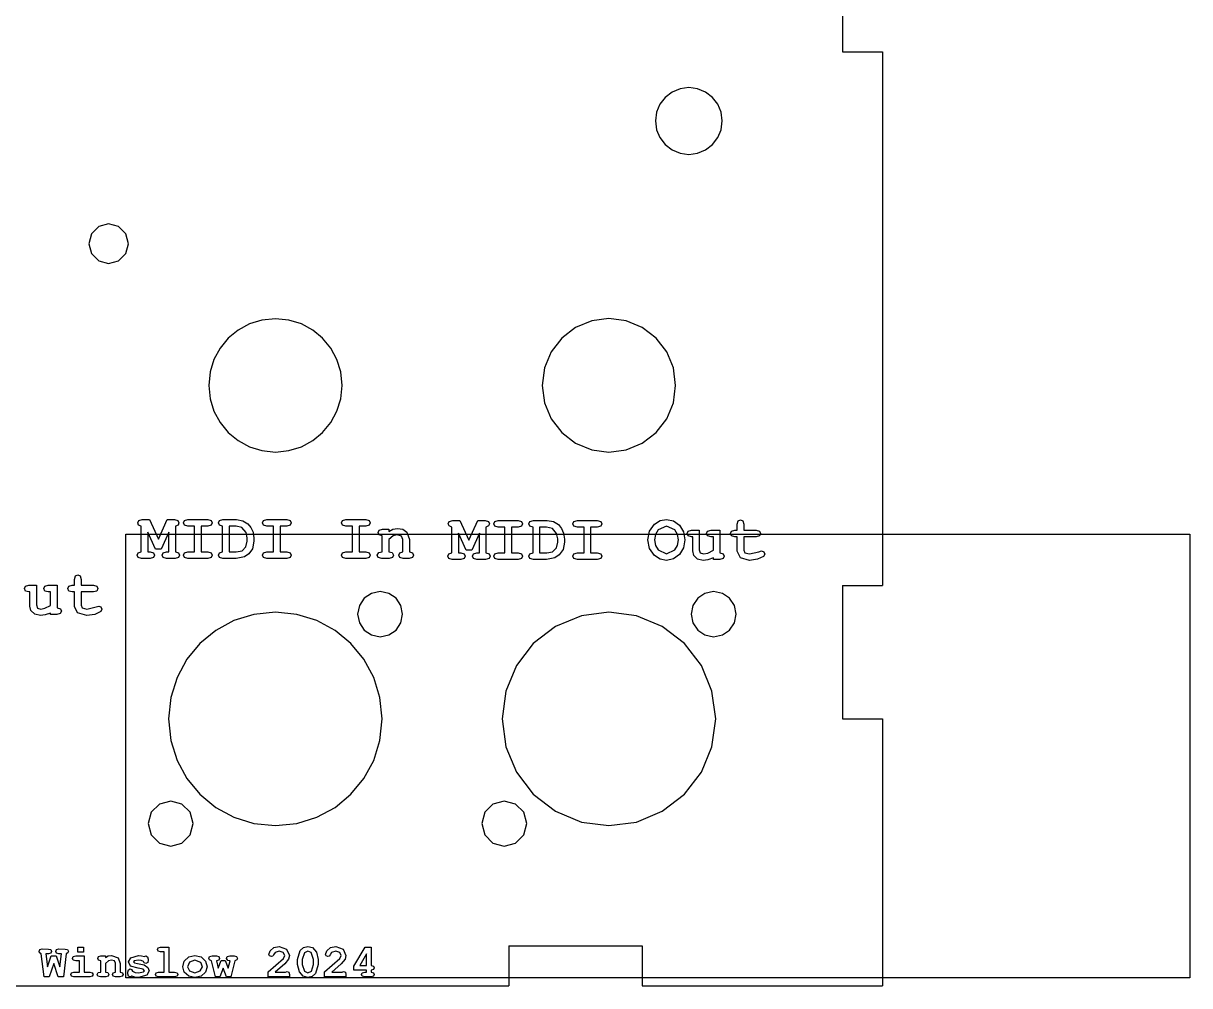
# Model space of a CAD drawing. Extents: x -1 to 139, y 154 to 298.
# Drawn here: x 51.7 to 139.2, y 154.1 to 226.2 of the extents above; entities that cross this region are included whole.
import ezdxf

# ---------------------------------------------------------------- set-up
doc = ezdxf.new("R2010")
doc.units = 0

msp = doc.modelspace()

# ---------------------------------------------------------------- linework, layer by layer
at = {"layer": 'Layer 1'}
for p, q in [((59.423762, 187.887087), (139.158934, 187.887087)), ((59.423762, 154.643951), (59.423762, 187.887087)), ((139.158934, 187.887087), (139.158934, 154.643951)), ((139.158934, 154.643951), (59.423762, 154.643951))]:
    msp.add_line(p, q, dxfattribs=at)
at = {"layer": 'VISIBLE'}
for p, q in [((113.132251, 234.052), (113.132251, 224.052086)), ((113.132251, 224.052086), (116.132358, 224.052086)), ((116.132358, 224.052086), (116.132358, 184.051634)), ((100.980442, 221.284136), (100.37227, 221.032934)), ((101.622269, 221.36787), (100.980442, 221.284136)), ((102.264096, 221.284136), (101.622269, 221.36787)), ((102.872268, 221.032934), (102.264096, 221.284136)), ((99.850637, 220.631843), (99.457208, 220.117871)), ((100.37227, 221.032934), (99.850637, 220.631843)), ((103.393901, 220.631843), (102.872268, 221.032934)), ((103.78733, 220.117871), (103.393901, 220.631843)), ((99.20881, 219.520166), (99.122272, 218.867873)), ((99.457208, 220.117871), (99.20881, 219.520166)), ((104.035728, 219.520166), (103.78733, 220.117871)), ((104.122266, 218.867873), (104.035728, 219.520166)), ((99.122272, 218.867873), (99.20881, 218.215579)), ((104.035728, 218.215579), (104.122266, 218.867873)), ((104.122266, 218.867873), (104.122266, 218.867873)), ((99.20881, 218.215579), (99.457208, 217.617874)), ((103.78733, 217.617874), (104.035728, 218.215579)), ((99.457208, 217.617874), (99.850637, 217.103903)), ((99.850637, 217.103903), (100.37227, 216.702812)), ((102.872268, 216.702812), (103.393901, 217.103903)), ((103.393901, 217.103903), (103.78733, 217.617874)), ((100.37227, 216.702812), (100.980442, 216.45161)), ((100.980442, 216.45161), (101.622269, 216.367876)), ((101.622269, 216.367876), (102.264096, 216.45161)), ((102.264096, 216.45161), (102.872268, 216.702812)), ((57.389376, 210.953735), (56.845499, 210.409858)), ((58.132325, 211.152807), (57.389376, 210.953735)), ((58.875274, 210.953735), (58.132325, 211.152807)), ((59.41915, 210.409858), (58.875274, 210.953735)), ((56.845499, 210.409858), (56.646427, 209.666909)), ((59.618223, 209.666909), (59.41915, 210.409858)), ((56.646427, 209.666909), (56.845499, 208.92396)), ((59.41915, 208.92396), (59.618223, 209.666909)), ((59.618223, 209.666909), (59.618223, 209.666909)), ((56.845499, 208.92396), (57.389376, 208.380083)), ((57.389376, 208.380083), (58.132325, 208.181011)), ((58.132325, 208.181011), (58.875274, 208.380083)), ((58.875274, 208.380083), (59.41915, 208.92396)), ((69.625016, 203.947721), (68.686769, 203.656588)), ((70.632309, 204.049227), (69.625016, 203.947721)), ((71.639603, 203.947721), (70.632309, 204.049227)), ((72.577849, 203.656588), (71.639603, 203.947721)), ((94.348623, 203.884577), (93.132279, 203.382173)), ((95.632277, 204.052045), (94.348623, 203.884577)), ((96.91593, 203.884577), (95.632277, 204.052045)), ((98.132274, 203.382173), (96.91593, 203.884577)), ((67.837659, 203.195908), (67.097776, 202.585759)), ((68.686769, 203.656588), (67.837659, 203.195908)), ((73.426959, 203.195908), (72.577849, 203.656588)), ((74.166842, 202.585759), (73.426959, 203.195908)), ((93.132279, 203.382173), (92.089013, 202.57999)), ((99.17554, 202.57999), (98.132274, 203.382173)), ((67.097776, 202.585759), (66.48721, 201.84622)), ((74.777408, 201.84622), (74.166842, 202.585759)), ((92.089013, 202.57999), (91.302154, 201.552048)), ((99.962399, 201.552048), (99.17554, 202.57999)), ((66.48721, 201.84622), (66.026051, 200.997369)), ((75.238567, 200.997369), (74.777408, 201.84622)), ((91.302154, 201.552048), (90.805359, 200.356638)), ((100.459194, 200.356638), (99.962399, 201.552048)), ((66.026051, 200.997369), (65.73439, 200.059287)), ((75.530228, 200.059287), (75.238567, 200.997369)), ((90.805359, 200.356638), (90.632282, 199.052051)), ((100.632271, 199.052051), (100.459194, 200.356638)), ((65.73439, 200.059287), (65.632316, 199.052051)), ((75.632302, 199.052051), (75.530228, 200.059287)), ((65.632316, 199.052051), (65.73439, 198.044815)), ((75.530228, 198.044815), (75.632302, 199.052051)), ((75.632302, 199.052051), (75.632302, 199.052051)), ((90.632282, 199.052051), (90.805359, 197.747464)), ((100.459194, 197.747464), (100.632271, 199.052051)), ((100.632271, 199.052051), (100.632271, 199.052051)), ((65.73439, 198.044815), (66.026051, 197.106732)), ((75.238567, 197.106732), (75.530228, 198.044815)), ((90.805359, 197.747464), (91.302154, 196.552054)), ((99.962399, 196.552054), (100.459194, 197.747464)), ((66.026051, 197.106732), (66.48721, 196.257882)), ((74.777408, 196.257882), (75.238567, 197.106732)), ((66.48721, 196.257882), (67.097776, 195.518343)), ((74.166842, 195.518343), (74.777408, 196.257882)), ((91.302154, 196.552054), (92.089013, 195.524111)), ((99.17554, 195.524111), (99.962399, 196.552054)), ((67.097776, 195.518343), (67.837659, 194.908194)), ((73.426959, 194.908194), (74.166842, 195.518343)), ((92.089013, 195.524111), (93.132279, 194.721929)), ((98.132274, 194.721929), (99.17554, 195.524111)), ((67.837659, 194.908194), (68.686769, 194.447513)), ((68.686769, 194.447513), (69.625016, 194.156381)), ((69.625016, 194.156381), (70.632309, 194.054874)), ((70.632309, 194.054874), (71.639603, 194.156381)), ((71.639603, 194.156381), (72.577849, 194.447513)), ((72.577849, 194.447513), (73.426959, 194.908194)), ((93.132279, 194.721929), (94.348623, 194.219525)), ((94.348623, 194.219525), (95.632277, 194.052056)), ((95.632277, 194.052056), (96.91593, 194.219525)), ((96.91593, 194.219525), (98.132274, 194.721929)), ((60.316333, 188.751742), (60.391094, 188.930198)), ((60.391094, 188.930198), (60.646718, 189.000132)), ((60.646718, 189.000132), (61.189322, 188.997751)), ((61.189322, 188.997751), (61.862149, 187.509813)), ((61.862149, 187.509813), (62.522918, 189.000162)), ((62.522918, 189.000162), (63.070346, 188.99778)), ((63.070346, 188.99778), (63.32356, 188.930256)), ((63.32356, 188.930256), (63.40073, 188.7518)), ((63.733526, 188.751742), (63.808284, 188.930198)), ((63.808284, 188.930198), (64.06391, 189.000132)), ((64.06391, 189.000132), (65.556672, 188.997751)), ((65.556672, 188.997751), (65.809886, 188.930227)), ((65.809886, 188.930227), (65.887057, 188.751771)), ((66.362137, 188.751742), (66.436894, 188.930198)), ((66.436894, 188.930198), (66.692521, 189.000132)), ((66.692521, 189.000132), (67.727083, 188.997751)), ((67.727083, 188.997751), (68.19734, 188.908523)), ((68.19734, 188.908523), (68.568719, 188.681836)), ((69.661161, 188.751742), (69.735919, 188.930198)), ((69.735919, 188.930198), (69.991546, 189.000132)), ((69.991546, 189.000132), (71.484307, 188.997751)), ((71.484307, 188.997751), (71.737521, 188.930227)), ((71.737521, 188.930227), (71.814692, 188.751771)), ((75.588797, 188.751742), (75.663555, 188.930198)), ((75.663555, 188.930198), (75.919181, 189.000132)), ((75.919181, 189.000132), (77.41194, 188.997751)), ((77.41194, 188.997751), (77.665157, 188.930227)), ((77.665157, 188.930227), (77.742325, 188.751771)), ((83.592303, 188.68027), (83.667061, 188.858726)), ((83.667061, 188.858726), (83.922685, 188.928661)), ((83.922685, 188.928661), (84.465281, 188.926279)), ((84.465281, 188.926279), (85.138102, 187.438357)), ((85.138102, 187.438357), (85.798864, 188.928692)), ((85.798864, 188.928692), (86.346284, 188.926311)), ((86.346284, 188.926311), (86.599495, 188.85879)), ((86.599495, 188.85879), (86.676666, 188.680334)), ((87.009458, 188.68027), (87.084216, 188.858726)), ((87.084216, 188.858726), (87.33984, 188.928661)), ((87.33984, 188.928661), (88.832583, 188.926279)), ((88.832583, 188.926279), (89.085797, 188.858758)), ((89.085797, 188.858758), (89.162966, 188.680302)), ((89.63804, 188.68027), (89.712798, 188.858726)), ((89.712798, 188.858726), (89.96842, 188.928661)), ((89.96842, 188.928661), (91.002974, 188.926279)), ((91.002974, 188.926279), (91.473222, 188.837054)), ((91.473222, 188.837054), (91.844602, 188.610367)), ((92.93703, 188.68027), (93.011788, 188.858726)), ((93.011788, 188.858726), (93.267412, 188.928661)), ((93.267412, 188.928661), (94.760155, 188.926279)), ((94.760155, 188.926279), (95.013367, 188.858758)), ((95.013367, 188.858758), (95.090538, 188.680302)), ((99.050289, 188.636863), (99.472309, 188.90997)), ((99.472309, 188.90997), (99.942558, 189.001006)), ((99.942558, 189.001006), (100.459232, 188.89128)), ((100.459232, 188.89128), (100.909588, 188.562105)), ((105.252776, 188.639276), (105.320301, 188.892487)), ((105.320301, 188.892487), (105.501164, 188.969655)), ((105.501164, 188.969655), (105.677207, 188.892487)), ((105.677207, 188.892487), (105.747142, 188.639276)), ((60.381447, 188.582933), (60.316333, 188.751742)), ((60.579196, 188.503351), (60.381447, 188.582933)), ((60.579196, 186.569274), (60.579196, 188.503351)), ((61.073567, 188.042742), (61.073567, 186.569274)), ((61.647519, 186.769491), (61.073567, 188.042742)), ((62.643497, 188.0428), (62.076778, 186.769491)), ((62.643497, 186.569332), (62.643497, 188.0428)), ((63.333206, 188.582991), (63.13787, 188.50341)), ((63.13787, 188.50341), (63.13787, 186.569332)), ((63.40073, 188.7518), (63.333206, 188.582991)), ((63.808284, 188.570876), (63.733526, 188.751742)), ((64.06391, 188.503351), (63.808284, 188.570876)), ((64.563104, 188.503351), (64.06391, 188.503351)), ((64.563104, 186.569274), (64.563104, 188.503351)), ((65.556672, 188.503381), (65.057478, 188.503351)), ((65.057478, 188.503351), (65.057478, 186.569274)), ((65.809886, 188.570905), (65.556672, 188.503381)), ((65.887057, 188.751771), (65.809886, 188.570905)), ((66.436894, 188.573286), (66.362137, 188.751742)), ((66.668405, 188.503351), (66.436894, 188.573286)), ((66.668405, 186.569274), (66.668405, 188.503351)), ((67.683676, 188.503351), (67.162775, 188.503351)), ((67.162775, 188.503351), (67.162775, 186.569274)), ((68.120169, 188.399653), (67.683676, 188.503351)), ((68.436084, 188.023448), (68.120169, 188.399653)), ((68.525312, 187.613482), (68.436084, 188.023448)), ((68.568719, 188.681836), (68.788172, 188.39727)), ((68.788172, 188.39727), (68.961805, 188.037947)), ((68.961805, 188.037947), (69.019682, 187.601454)), ((69.735919, 188.570876), (69.661161, 188.751742)), ((69.991546, 188.503351), (69.735919, 188.570876)), ((70.49074, 188.503351), (69.991546, 188.503351)), ((70.49074, 186.569274), (70.49074, 188.503351)), ((71.484307, 188.503381), (70.985111, 188.503351)), ((70.985111, 188.503351), (70.985111, 186.569274)), ((71.737521, 188.570905), (71.484307, 188.503381)), ((71.814692, 188.751771), (71.737521, 188.570905)), ((75.663555, 188.570876), (75.588797, 188.751742)), ((75.919181, 188.503351), (75.663555, 188.570876)), ((76.418375, 188.503351), (75.919181, 188.503351)), ((76.418375, 186.569274), (76.418375, 188.503351)), ((77.41194, 188.503381), (76.912746, 188.503351)), ((76.912746, 188.503351), (76.912746, 186.569274)), ((77.665157, 188.570905), (77.41194, 188.503381)), ((77.742325, 188.751771), (77.665157, 188.570905)), ((78.328337, 188.018625), (78.403095, 188.19467)), ((78.403095, 187.840169), (78.328337, 188.018625)), ((78.403095, 188.19467), (78.658721, 188.264605)), ((78.658721, 188.264605), (79.128978, 188.264605)), ((79.128978, 188.098206), (79.425599, 188.271841)), ((79.128978, 188.264605), (79.128978, 188.098206)), ((79.425599, 188.271841), (79.780101, 188.329719)), ((79.780101, 188.329719), (80.173187, 188.261592)), ((80.173187, 188.261592), (80.474631, 188.057212)), ((80.474631, 188.057212), (80.677204, 187.48808)), ((83.657414, 188.511464), (83.592303, 188.68027)), ((83.855161, 188.431882), (83.657414, 188.511464)), ((83.855161, 186.497826), (83.855161, 188.431882)), ((84.349526, 187.971278), (84.349526, 186.497826)), ((84.923475, 186.698046), (84.349526, 187.971278)), ((85.919443, 187.971341), (85.35273, 186.698046)), ((85.919443, 186.497889), (85.919443, 187.971341)), ((86.609142, 188.511527), (86.413808, 188.431946)), ((86.413808, 188.431946), (86.413808, 186.497889)), ((86.676666, 188.680334), (86.609142, 188.511527)), ((87.084216, 188.499404), (87.009458, 188.68027)), ((87.33984, 188.431882), (87.084216, 188.499404)), ((87.839029, 188.431882), (87.33984, 188.431882)), ((87.839029, 186.497826), (87.839029, 188.431882)), ((88.832583, 188.431914), (88.333395, 188.431882)), ((88.333395, 188.431882), (88.333395, 186.497826)), ((89.085797, 188.499436), (88.832583, 188.431914)), ((89.162966, 188.680302), (89.085797, 188.499436)), ((89.712798, 188.501817), (89.63804, 188.68027)), ((89.944306, 188.431882), (89.712798, 188.501817)), ((89.944306, 186.497826), (89.944306, 188.431882)), ((90.959563, 188.431882), (90.438671, 188.431882)), ((90.438671, 188.431882), (90.438671, 186.497826)), ((91.396054, 188.328187), (90.959563, 188.431882)), ((91.711966, 187.951984), (91.396054, 188.328187)), ((91.844602, 188.610367), (92.064052, 188.325806)), ((92.064052, 188.325806), (92.237682, 187.966486)), ((92.237682, 187.966486), (92.295559, 187.529998)), ((93.011788, 188.499404), (92.93703, 188.68027)), ((93.267412, 188.431882), (93.011788, 188.499404)), ((93.766601, 188.431882), (93.267412, 188.431882)), ((93.766601, 186.497826), (93.766601, 188.431882)), ((94.760155, 188.431914), (94.260967, 188.431882)), ((94.260967, 188.431882), (94.260967, 186.497826)), ((95.013367, 188.499436), (94.760155, 188.431914)), ((95.090538, 188.680302), (95.013367, 188.499436)), ((98.558334, 187.464853), (98.681323, 188.117176)), ((98.681323, 188.117176), (99.050289, 188.636863)), ((99.325204, 188.210019), (99.120826, 187.875418)), ((99.942558, 188.50664), (99.325204, 188.210019)), ((100.562326, 188.210019), (99.942558, 188.50664)), ((100.766704, 187.876624), (100.562326, 188.210019)), ((100.909588, 188.562105), (101.224294, 188.069548)), ((101.224294, 188.069548), (101.329196, 187.464853)), ((101.495595, 187.947161), (101.570352, 188.123204)), ((101.570352, 188.123204), (101.825977, 188.193138)), ((101.825977, 188.193138), (102.404747, 188.193138)), ((102.404747, 188.193138), (102.404747, 186.722099)), ((102.952166, 187.947161), (103.026924, 188.123204)), ((103.026924, 188.123204), (103.282546, 188.193138)), ((103.282546, 188.193138), (103.955367, 188.193138)), ((103.955367, 188.193138), (103.955367, 186.497826)), ((104.743941, 187.947161), (104.818699, 188.123204)), ((104.818699, 188.123204), (105.074323, 188.193138)), ((105.074323, 188.193138), (105.252776, 188.193138)), ((105.252776, 188.193138), (105.252776, 188.639276)), ((105.747142, 188.639276), (105.747142, 188.193138)), ((105.747142, 188.193138), (106.661117, 188.193138)), ((106.661117, 188.193138), (106.914328, 188.123204)), ((106.914328, 188.123204), (106.991499, 187.944751)), ((68.426437, 186.935832), (68.525312, 187.379559)), ((68.525312, 187.379559), (68.525312, 187.613482)), ((69.019682, 187.365121), (68.913574, 186.808046)), ((69.019682, 187.601454), (69.019682, 187.365121)), ((78.634605, 187.770234), (78.403095, 187.840169)), ((78.634605, 186.569274), (78.634605, 187.770234)), ((79.454539, 187.767821), (79.128978, 187.48808)), ((79.128978, 187.48808), (79.128978, 186.569274)), ((79.755984, 187.835345), (79.454539, 187.767821)), ((80.096016, 187.738884), (79.755984, 187.835345)), ((80.182833, 187.50255), (80.096016, 187.738884)), ((80.182833, 186.569274), (80.182833, 187.50255)), ((80.677204, 187.48808), (80.677204, 186.569274)), ((91.702319, 186.864379), (91.801194, 187.308103)), ((91.801194, 187.542023), (91.711966, 187.951984)), ((91.801194, 187.308103), (91.801194, 187.542023)), ((92.295559, 187.293665), (92.189451, 186.736598)), ((92.295559, 187.529998), (92.295559, 187.293665)), ((98.681323, 186.813134), (98.558334, 187.464853)), ((99.120826, 187.875418), (99.0527, 187.464853)), ((99.0527, 187.464853), (99.120826, 187.054289)), ((100.83483, 187.464853), (100.766704, 187.876624)), ((100.766704, 187.053082), (100.83483, 187.464853)), ((100.83483, 187.464853), (100.83483, 187.464853)), ((101.329196, 187.464853), (101.224294, 186.861365)), ((101.329196, 187.464853), (101.329196, 187.464853)), ((101.570352, 187.766297), (101.495595, 187.947161)), ((101.825977, 187.698773), (101.570352, 187.766297)), ((101.910379, 187.698773), (101.825977, 187.698773)), ((101.910379, 186.635282), (101.910379, 187.698773)), ((103.026924, 187.766297), (102.952166, 187.947161)), ((103.282546, 187.698773), (103.026924, 187.766297)), ((103.461002, 187.698773), (103.282546, 187.698773)), ((103.461002, 186.690749), (103.461002, 187.698773)), ((104.818699, 187.766297), (104.743941, 187.947161)), ((105.074323, 187.698773), (104.818699, 187.766297)), ((105.252776, 187.698773), (105.074323, 187.698773)), ((105.252776, 186.611168), (105.252776, 187.698773)), ((105.747142, 187.698773), (105.747142, 186.707629)), ((106.661117, 187.698773), (105.747142, 187.698773)), ((106.914328, 187.766297), (106.661117, 187.698773)), ((106.991499, 187.944751), (106.914328, 187.766297)), ((60.272926, 186.323293), (60.347683, 186.499336)), ((60.350096, 186.142424), (60.272926, 186.323293)), ((60.347683, 186.499336), (60.579196, 186.569274)), ((61.073567, 186.569274), (61.252023, 186.569274)), ((61.252023, 186.569274), (61.505237, 186.499336)), ((61.505237, 186.499336), (61.582408, 186.32088)), ((61.582408, 186.32088), (61.505237, 186.142424)), ((62.076778, 186.769491), (61.647519, 186.769491)), ((62.134656, 186.323352), (62.209414, 186.499394)), ((62.209414, 186.142483), (62.134656, 186.323352)), ((62.209414, 186.499394), (62.46263, 186.569332)), ((62.46263, 186.569332), (62.643497, 186.569332)), ((63.13787, 186.569332), (63.36938, 186.499394)), ((63.444138, 186.320939), (63.366967, 186.142483)), ((63.36938, 186.499394), (63.444138, 186.320939)), ((63.733526, 186.323293), (63.808284, 186.499336)), ((63.808284, 186.142424), (63.733526, 186.323293)), ((63.808284, 186.499336), (64.06391, 186.569274)), ((64.06391, 186.569274), (64.563104, 186.569274)), ((65.057478, 186.569274), (65.556672, 186.569274)), ((65.556672, 186.569274), (65.809886, 186.499336)), ((65.809886, 186.499336), (65.887057, 186.32088)), ((65.887057, 186.32088), (65.809886, 186.142424)), ((66.362137, 186.323322), (66.436894, 186.501778)), ((66.436894, 186.142453), (66.362137, 186.323322)), ((66.436894, 186.501778), (66.668405, 186.569303)), ((66.668405, 186.569303), (66.668405, 186.569274)), ((67.162775, 186.569274), (67.688499, 186.569274)), ((67.688499, 186.569274), (68.132226, 186.653678)), ((68.132226, 186.653678), (68.426437, 186.935832)), ((68.633833, 186.41255), (68.310682, 186.188274)), ((68.913574, 186.808046), (68.633833, 186.41255)), ((69.661161, 186.323293), (69.735919, 186.499336)), ((69.735919, 186.142424), (69.661161, 186.323293)), ((69.735919, 186.499336), (69.991546, 186.569274)), ((69.991546, 186.569274), (70.49074, 186.569274)), ((70.985111, 186.569274), (71.484307, 186.569274)), ((71.484307, 186.569274), (71.737521, 186.499336)), ((71.737521, 186.499336), (71.814692, 186.32088)), ((71.814692, 186.32088), (71.737521, 186.142424)), ((75.588797, 186.323293), (75.663555, 186.499336)), ((75.663555, 186.142424), (75.588797, 186.323293)), ((75.663555, 186.499336), (75.919181, 186.569274)), ((75.919181, 186.569274), (76.418375, 186.569274)), ((76.912746, 186.569274), (77.41194, 186.569274)), ((77.41194, 186.569274), (77.665157, 186.499336)), ((77.665157, 186.499336), (77.742325, 186.32088)), ((77.742325, 186.32088), (77.665157, 186.142424)), ((78.270459, 186.323293), (78.386214, 186.5331)), ((78.345217, 186.142424), (78.270459, 186.323293)), ((78.386214, 186.5331), (78.634605, 186.569274)), ((79.128978, 186.569274), (79.374958, 186.5331)), ((79.374958, 186.5331), (79.493124, 186.32088)), ((79.493124, 186.32088), (79.415955, 186.142424)), ((79.876563, 186.323293), (79.951323, 186.499336)), ((79.951323, 186.142424), (79.876563, 186.323293)), ((79.951323, 186.499336), (80.182833, 186.569274)), ((80.677204, 186.569274), (80.908714, 186.499336)), ((80.983472, 186.32088), (80.906304, 186.142424)), ((80.908714, 186.499336), (80.983472, 186.32088)), ((83.548895, 186.251848), (83.623653, 186.427891)), ((83.626064, 186.070982), (83.548895, 186.251848)), ((83.623653, 186.427891), (83.855161, 186.497826)), ((84.349526, 186.497826), (84.527982, 186.497826)), ((84.527982, 186.497826), (84.781193, 186.427891)), ((84.781193, 186.427891), (84.858362, 186.249435)), ((84.858362, 186.249435), (84.781193, 186.070982)), ((85.35273, 186.698046), (84.923475, 186.698046)), ((85.410607, 186.251911), (85.485362, 186.427954)), ((85.485362, 186.071045), (85.410607, 186.251911)), ((85.485362, 186.427954), (85.738576, 186.497889)), ((85.738576, 186.497889), (85.919443, 186.497889)), ((86.413808, 186.497889), (86.645315, 186.427954)), ((86.720073, 186.249498), (86.642905, 186.071045)), ((86.645315, 186.427954), (86.720073, 186.249498)), ((87.009458, 186.251848), (87.084216, 186.427891)), ((87.084216, 186.070982), (87.009458, 186.251848)), ((87.084216, 186.427891), (87.33984, 186.497826)), ((87.33984, 186.497826), (87.839029, 186.497826)), ((88.333395, 186.497826), (88.832583, 186.497826)), ((88.832583, 186.497826), (89.085797, 186.427891)), ((89.085797, 186.427891), (89.162966, 186.249435)), ((89.162966, 186.249435), (89.085797, 186.070982)), ((89.63804, 186.25188), (89.712798, 186.430333)), ((89.712798, 186.071013), (89.63804, 186.25188)), ((89.712798, 186.430333), (89.944306, 186.497857)), ((89.944306, 186.497857), (89.944306, 186.497826)), ((90.438671, 186.497826), (90.964387, 186.497826)), ((90.964387, 186.497826), (91.408111, 186.58223)), ((91.408111, 186.58223), (91.702319, 186.864379)), ((91.909713, 186.341108), (91.586567, 186.116834)), ((92.189451, 186.736598), (91.909713, 186.341108)), ((92.93703, 186.251848), (93.011788, 186.427891)), ((93.011788, 186.070982), (92.93703, 186.251848)), ((93.011788, 186.427891), (93.267412, 186.497826)), ((93.267412, 186.497826), (93.766601, 186.497826)), ((94.260967, 186.497826), (94.760155, 186.497826)), ((94.760155, 186.497826), (95.013367, 186.427891)), ((95.013367, 186.427891), (95.090538, 186.249435)), ((95.090538, 186.249435), (95.013367, 186.070982)), ((99.050289, 186.295255), (98.681323, 186.813134)), ((99.472309, 186.022148), (99.050289, 186.295255)), ((99.120826, 187.054289), (99.325204, 186.719686)), ((99.325204, 186.719686), (99.942558, 186.425478)), ((99.942558, 186.425478), (100.562326, 186.719686)), ((100.909588, 186.367603), (100.459232, 186.040235)), ((100.562326, 186.719686), (100.766704, 187.053082)), ((101.224294, 186.861365), (100.909588, 186.367603)), ((101.985137, 186.309726), (101.910379, 186.635282)), ((102.267288, 186.025164), (101.985137, 186.309726)), ((102.404747, 186.722099), (102.479505, 186.490589)), ((102.479505, 186.490589), (102.713422, 186.418244)), ((102.713422, 186.418244), (103.034158, 186.476122)), ((103.034158, 186.476122), (103.461002, 186.690749)), ((103.955367, 186.497826), (104.186875, 186.427891)), ((104.261633, 186.249435), (104.184464, 186.070982)), ((104.186875, 186.427891), (104.261633, 186.249435)), ((105.481873, 186.121626), (105.252776, 186.611168)), ((105.747142, 186.707629), (105.812256, 186.497826)), ((105.812256, 186.497826), (106.173986, 186.418244)), ((106.173986, 186.418244), (106.873334, 186.579817)), ((107.22783, 186.227731), (106.759989, 186.017928)), ((106.873334, 186.579817), (107.066257, 186.642518)), ((107.066257, 186.642518), (107.232654, 186.57017)), ((107.304998, 186.394127), (107.22783, 186.227731)), ((107.232654, 186.57017), (107.304998, 186.394127)), ((60.60331, 186.0749), (60.350096, 186.142424)), ((61.252023, 186.0749), (60.60331, 186.0749)), ((61.505237, 186.142424), (61.252023, 186.0749)), ((62.46263, 186.074958), (62.209414, 186.142483)), ((63.113753, 186.074958), (62.46263, 186.074958)), ((63.366967, 186.142483), (63.113753, 186.074958)), ((64.06391, 186.0749), (63.808284, 186.142424)), ((65.556672, 186.0749), (64.06391, 186.0749)), ((65.809886, 186.142424), (65.556672, 186.0749)), ((66.692521, 186.074929), (66.436894, 186.142453)), ((67.686086, 186.074929), (66.692521, 186.074929)), ((68.310682, 186.188274), (67.686086, 186.074929)), ((69.991546, 186.0749), (69.735919, 186.142424)), ((71.484307, 186.0749), (69.991546, 186.0749)), ((71.737521, 186.142424), (71.484307, 186.0749)), ((75.919181, 186.0749), (75.663555, 186.142424)), ((77.41194, 186.0749), (75.919181, 186.0749)), ((77.665157, 186.142424), (77.41194, 186.0749)), ((78.600844, 186.0749), (78.345217, 186.142424)), ((79.162739, 186.0749), (78.600844, 186.0749)), ((79.415955, 186.142424), (79.162739, 186.0749)), ((80.206947, 186.0749), (79.951323, 186.142424)), ((80.653087, 186.0749), (80.206947, 186.0749)), ((80.906304, 186.142424), (80.653087, 186.0749)), ((83.879277, 186.00346), (83.626064, 186.070982)), ((84.527982, 186.00346), (83.879277, 186.00346)), ((84.781193, 186.070982), (84.527982, 186.00346)), ((85.738576, 186.003524), (85.485362, 186.071045)), ((86.389691, 186.003524), (85.738576, 186.003524)), ((86.642905, 186.071045), (86.389691, 186.003524)), ((87.33984, 186.00346), (87.084216, 186.070982)), ((88.832583, 186.00346), (87.33984, 186.00346)), ((89.085797, 186.070982), (88.832583, 186.00346)), ((89.96842, 186.003492), (89.712798, 186.071013)), ((90.961976, 186.003492), (89.96842, 186.003492)), ((91.586567, 186.116834), (90.961976, 186.003492)), ((93.267412, 186.00346), (93.011788, 186.070982)), ((94.760155, 186.00346), (93.267412, 186.00346)), ((95.013367, 186.070982), (94.760155, 186.00346)), ((99.942558, 185.931113), (99.472309, 186.022148)), ((100.459232, 186.040235), (99.942558, 185.931113)), ((102.689308, 185.923879), (102.267288, 186.025164)), ((103.055862, 185.97211), (102.689308, 185.923879)), ((103.461002, 186.116802), (103.055862, 185.97211)), ((103.461002, 186.00346), (103.461002, 186.116802)), ((103.931253, 186.00346), (103.461002, 186.00346)), ((104.184464, 186.070982), (103.931253, 186.00346)), ((106.173986, 185.923879), (105.481873, 186.121626)), ((106.759989, 186.017928), (106.173986, 185.923879)), ((55.579443, 184.50818), (55.646967, 184.761396)), ((55.579443, 184.06204), (55.579443, 184.50818)), ((55.646967, 184.761396), (55.827836, 184.838565)), ((55.827836, 184.838565), (56.003879, 184.761396)), ((56.003879, 184.761396), (56.073813, 184.50818)), ((56.073813, 184.50818), (56.073813, 184.06204)), ((51.822219, 183.81606), (51.896979, 183.992105)), ((51.896979, 183.635194), (51.822219, 183.81606)), ((51.896979, 183.992105), (52.152603, 184.06204)), ((52.152603, 183.567669), (51.896979, 183.635194)), ((52.152603, 184.06204), (52.731381, 184.06204)), ((52.731381, 184.06204), (52.731381, 182.590985)), ((53.278806, 183.81606), (53.353567, 183.992105)), ((53.353567, 183.635194), (53.278806, 183.81606)), ((53.353567, 183.992105), (53.609191, 184.06204)), ((53.609191, 183.567669), (53.353567, 183.635194)), ((53.609191, 184.06204), (54.28202, 184.06204)), ((54.28202, 184.06204), (54.28202, 182.366709)), ((55.070602, 183.81606), (55.14536, 183.992105)), ((55.14536, 183.635194), (55.070602, 183.81606)), ((55.14536, 183.992105), (55.400987, 184.06204)), ((55.400987, 183.567669), (55.14536, 183.635194)), ((55.400987, 184.06204), (55.579443, 184.06204)), ((56.073813, 184.06204), (56.987799, 184.06204)), ((56.987799, 184.06204), (57.241013, 183.992105)), ((57.241013, 183.635194), (56.987799, 183.567669)), ((57.241013, 183.992105), (57.318184, 183.813649)), ((57.318184, 183.813649), (57.241013, 183.635194)), ((78.481184, 183.589618), (77.823684, 183.456945)), ((79.138683, 183.456945), (78.481184, 183.589618)), ((103.481152, 183.589618), (102.823653, 183.456945)), ((104.138652, 183.456945), (103.481152, 183.589618)), ((113.132251, 184.051634), (113.132251, 174.053042)), ((113.132251, 184.051634), (116.132358, 184.051634)), ((52.237011, 183.567669), (52.152603, 183.567669)), ((52.237011, 182.504167), (52.237011, 183.567669)), ((53.787647, 183.567669), (53.609191, 183.567669)), ((53.787647, 182.559635), (53.787647, 183.567669)), ((55.579443, 183.567669), (55.400987, 183.567669)), ((55.579443, 182.480053), (55.579443, 183.567669)), ((56.073813, 183.567669), (56.073813, 182.576515)), ((56.987799, 183.567669), (56.073813, 183.567669)), ((77.286647, 183.095102), (76.924379, 182.558352)), ((77.823684, 183.456945), (77.286647, 183.095102)), ((79.67572, 183.095102), (79.138683, 183.456945)), ((80.037988, 182.558352), (79.67572, 183.095102)), ((102.286616, 183.095102), (101.924348, 182.558352)), ((102.823653, 183.456945), (102.286616, 183.095102)), ((104.675688, 183.095102), (104.138652, 183.456945)), ((105.037957, 182.558352), (104.675688, 183.095102)), ((52.311769, 182.178606), (52.237011, 182.504167)), ((52.593923, 181.894042), (52.311769, 182.178606)), ((53.015946, 181.792757), (52.593923, 181.894042)), ((52.731381, 182.590985), (52.806139, 182.359475)), ((52.806139, 182.359475), (53.040062, 182.287127)), ((53.382504, 181.840987), (53.015946, 181.792757)), ((53.040062, 182.287127), (53.3608, 182.345005)), ((53.3608, 182.345005), (53.787647, 182.559635)), ((53.787647, 181.98568), (53.382504, 181.840987)), ((53.787647, 181.872338), (53.787647, 181.98568)), ((54.257904, 181.872338), (53.787647, 181.872338)), ((54.511117, 181.939862), (54.257904, 181.872338)), ((54.28202, 182.366709), (54.51353, 182.296774)), ((54.588288, 182.118318), (54.511117, 181.939862)), ((54.51353, 182.296774), (54.588288, 182.118318)), ((55.808542, 181.990503), (55.579443, 182.480053)), ((56.500662, 181.792757), (55.808542, 181.990503)), ((56.073813, 182.576515), (56.138927, 182.366709)), ((56.138927, 182.366709), (56.500662, 182.287127)), ((56.500662, 182.287127), (57.200016, 182.448703)), ((57.086674, 181.886805), (56.500662, 181.792757)), ((57.554518, 182.096612), (57.086674, 181.886805)), ((57.200016, 182.448703), (57.392942, 182.511404)), ((57.392942, 182.511404), (57.559341, 182.439056)), ((57.631689, 182.263011), (57.554518, 182.096612)), ((57.559341, 182.439056), (57.631689, 182.263011)), ((69.020308, 181.887539), (67.518849, 181.421544)), ((70.632308, 182.050015), (69.020308, 181.887539)), ((72.244307, 181.887539), (70.632308, 182.050015)), ((73.745766, 181.421544), (72.244307, 181.887539)), ((76.924379, 182.558352), (76.791186, 181.900958)), ((76.791186, 181.900958), (76.924379, 181.243564)), ((80.171181, 181.900958), (80.037988, 182.558352)), ((80.037988, 181.243564), (80.171181, 181.900958)), ((80.171181, 181.900958), (80.171181, 181.900958)), ((95.632277, 182.052072), (93.578432, 181.784123)), ((97.686121, 181.784123), (95.632277, 182.052072)), ((101.924348, 182.558352), (101.791155, 181.900958)), ((101.791155, 181.900958), (101.924348, 181.243564)), ((105.17115, 181.900958), (105.037957, 182.558352)), ((105.037957, 181.243564), (105.17115, 181.900958)), ((105.17115, 181.900958), (105.17115, 181.900958)), ((67.518849, 181.421544), (66.16009, 180.684181)), ((75.104526, 180.684181), (73.745766, 181.421544)), ((76.924379, 181.243564), (77.286647, 180.706813)), ((79.67572, 180.706813), (80.037988, 181.243564)), ((91.632282, 180.980276), (89.963055, 179.696784)), ((93.578432, 181.784123), (91.632282, 180.980276)), ((99.632271, 180.980276), (97.686121, 181.784123)), ((101.301498, 179.696784), (99.632271, 180.980276)), ((101.924348, 181.243564), (102.286616, 180.706813)), ((104.675688, 180.706813), (105.037957, 181.243564)), ((66.16009, 180.684181), (64.976188, 179.707599)), ((76.288427, 179.707599), (75.104526, 180.684181)), ((77.286647, 180.706813), (77.823684, 180.34497)), ((77.823684, 180.34497), (78.481184, 180.212297)), ((78.481184, 180.212297), (79.138683, 180.34497)), ((79.138683, 180.34497), (79.67572, 180.706813)), ((102.286616, 180.706813), (102.823653, 180.34497)), ((102.823653, 180.34497), (103.481152, 180.212297)), ((103.481152, 180.212297), (104.138652, 180.34497)), ((104.138652, 180.34497), (104.675688, 180.706813)), ((64.976188, 179.707599), (63.999302, 178.523948)), ((77.265314, 178.523948), (76.288427, 179.707599)), ((89.963055, 179.696784), (88.704082, 178.052077)), ((102.560471, 178.052077), (101.301498, 179.696784)), ((63.999302, 178.523948), (63.261589, 177.165379)), ((78.003026, 177.165379), (77.265314, 178.523948)), ((88.704082, 178.052077), (87.90921, 176.139421)), ((103.355343, 176.139421), (102.560471, 178.052077)), ((63.261589, 177.165379), (62.795208, 175.66404)), ((78.469407, 175.66404), (78.003026, 177.165379)), ((87.90921, 176.139421), (87.632287, 174.052082)), ((103.632266, 174.052082), (103.355343, 176.139421)), ((62.795208, 175.66404), (62.632318, 174.052082)), ((78.632298, 174.052082), (78.469407, 175.66404)), ((62.632318, 174.052082), (62.795208, 172.440124)), ((78.469407, 172.440124), (78.632298, 174.052082)), ((78.632298, 174.052082), (78.632298, 174.052082)), ((87.632287, 174.052082), (87.90921, 171.964743)), ((103.355343, 171.964743), (103.632266, 174.052082)), ((103.632266, 174.052082), (103.632266, 174.052082)), ((113.132251, 174.053042), (116.132358, 174.053042)), ((116.132358, 174.053042), (116.132358, 154.053213)), ((62.795208, 172.440124), (63.261589, 170.938785)), ((78.003026, 170.938785), (78.469407, 172.440124)), ((87.90921, 171.964743), (88.704082, 170.052087)), ((102.560471, 170.052087), (103.355343, 171.964743)), ((63.261589, 170.938785), (63.999302, 169.580216)), ((77.265314, 169.580216), (78.003026, 170.938785)), ((88.704082, 170.052087), (89.963055, 168.40738)), ((101.301498, 168.40738), (102.560471, 170.052087)), ((63.999302, 169.580216), (64.976188, 168.396565)), ((76.288427, 168.396565), (77.265314, 169.580216)), ((62.783433, 167.893208), (61.938434, 167.666791)), ((63.628433, 167.666791), (62.783433, 167.893208)), ((64.976188, 168.396565), (66.16009, 167.419983)), ((75.104526, 167.419983), (76.288427, 168.396565)), ((87.783402, 167.893208), (86.938403, 167.666791)), ((88.628401, 167.666791), (87.783402, 167.893208)), ((89.963055, 168.40738), (91.632282, 167.123888)), ((99.632271, 167.123888), (101.301498, 168.40738)), ((61.319851, 167.048208), (61.093434, 166.203209)), ((61.938434, 167.666791), (61.319851, 167.048208)), ((64.247015, 167.048208), (63.628433, 167.666791)), ((64.473432, 166.203209), (64.247015, 167.048208)), ((66.16009, 167.419983), (67.518849, 166.68262)), ((73.745766, 166.68262), (75.104526, 167.419983)), ((86.31982, 167.048208), (86.093403, 166.203209)), ((86.938403, 167.666791), (86.31982, 167.048208)), ((89.246984, 167.048208), (88.628401, 167.666791)), ((89.473401, 166.203209), (89.246984, 167.048208)), ((91.632282, 167.123888), (93.578432, 166.320041)), ((97.686121, 166.320041), (99.632271, 167.123888)), ((61.093434, 166.203209), (61.319851, 165.358209)), ((64.247015, 165.358209), (64.473432, 166.203209)), ((64.473432, 166.203209), (64.473432, 166.203209)), ((67.518849, 166.68262), (69.020308, 166.216625)), ((69.020308, 166.216625), (70.632308, 166.054149)), ((70.632308, 166.054149), (72.244307, 166.216625)), ((72.244307, 166.216625), (73.745766, 166.68262)), ((86.093403, 166.203209), (86.31982, 165.358209)), ((89.246984, 165.358209), (89.473401, 166.203209)), ((89.473401, 166.203209), (89.473401, 166.203209)), ((93.578432, 166.320041), (95.632277, 166.052092)), ((95.632277, 166.052092), (97.686121, 166.320041)), ((61.319851, 165.358209), (61.938434, 164.739627)), ((63.628433, 164.739627), (64.247015, 165.358209)), ((86.31982, 165.358209), (86.938403, 164.739627)), ((88.628401, 164.739627), (89.246984, 165.358209)), ((61.938434, 164.739627), (62.783433, 164.51321)), ((62.783433, 164.51321), (63.628433, 164.739627)), ((86.938403, 164.739627), (87.783402, 164.51321)), ((87.783402, 164.51321), (88.628401, 164.739627)), ((52.916468, 156.621095), (52.969866, 156.75373)), ((52.957809, 156.503961), (52.916468, 156.621095)), ((53.08011, 156.448841), (52.957809, 156.503961)), ((52.969866, 156.75373), (53.152457, 156.803683)), ((53.152457, 156.803683), (53.622711, 156.801831)), ((53.622711, 156.801831), (53.803577, 156.7536)), ((53.803577, 156.496942), (53.622711, 156.448711)), ((53.803577, 156.7536), (53.858698, 156.626132)), ((53.858698, 156.626132), (53.803577, 156.496942)), ((54.1722, 156.626132), (54.225601, 156.7536)), ((54.225601, 156.496942), (54.1722, 156.626132)), ((54.225601, 156.7536), (54.408189, 156.803554)), ((54.408189, 156.448711), (54.225601, 156.496942)), ((54.408189, 156.803554), (54.876721, 156.801702)), ((54.876721, 156.801702), (55.057587, 156.753471)), ((55.069644, 156.510594), (54.945621, 156.448581)), ((55.057587, 156.753471), (55.112708, 156.626003)), ((55.112708, 156.626003), (55.069644, 156.510594)), ((55.836176, 156.574586), (55.836176, 156.948379)), ((55.836176, 156.948379), (56.256476, 156.948379)), ((56.256476, 156.574586), (55.836176, 156.574586)), ((56.256476, 156.948379), (56.256476, 156.574586)), ((61.78411, 156.77268), (61.837508, 156.898425)), ((61.83923, 156.643489), (61.78411, 156.77268)), ((61.837508, 156.898425), (62.020099, 156.948379)), ((62.020099, 156.595255), (61.83923, 156.643489)), ((62.020099, 156.948379), (62.657437, 156.948379)), ((62.304317, 156.595255), (62.020099, 156.595255)), ((62.304317, 155.067363), (62.304317, 156.595255)), ((62.657437, 156.948379), (62.657437, 155.067363)), ((70.150494, 156.40048), (70.245233, 156.658861)), ((70.245233, 156.658861), (70.524284, 156.906908)), ((70.603521, 156.53656), (70.498447, 156.362584)), ((70.524284, 156.906908), (70.923913, 156.999925)), ((70.918745, 156.646804), (70.603521, 156.53656)), ((71.218468, 156.546895), (70.918745, 156.646804)), ((70.923913, 156.999925), (71.471681, 156.796664)), ((71.332156, 156.31952), (71.218468, 156.546895)), ((71.471681, 156.796664), (71.685277, 156.307463)), ((72.296778, 156.024965), (72.494872, 156.682978)), ((72.494872, 156.682978), (72.736028, 156.920688)), ((72.803206, 156.515891), (72.649901, 156.024965)), ((72.736028, 156.920688), (73.06331, 156.999925)), ((73.065032, 156.646804), (72.803206, 156.515891)), ((73.06331, 156.999925), (73.421597, 156.906908)), ((73.321691, 156.527948), (73.065032, 156.646804)), ((73.481888, 156.024965), (73.321691, 156.527948)), ((73.421597, 156.906908), (73.702373, 156.560677)), ((73.702373, 156.560677), (73.836731, 156.024965)), ((74.384499, 156.40048), (74.479239, 156.658861)), ((74.479239, 156.658861), (74.758292, 156.906908)), ((74.837526, 156.53656), (74.732453, 156.362584)), ((74.758292, 156.906908), (75.157921, 156.999925)), ((75.152753, 156.646804), (74.837526, 156.53656)), ((75.452476, 156.546895), (75.152753, 156.646804)), ((75.157921, 156.999925), (75.705689, 156.796664)), ((75.566162, 156.31952), (75.452476, 156.546895)), ((75.705689, 156.796664), (75.919285, 156.307463)), ((76.504947, 155.503036), (77.350716, 156.943082)), ((77.350716, 156.943082), (77.817525, 156.943082)), ((77.817525, 156.943082), (77.817525, 155.561601)), ((88.132333, 157.050939), (88.132333, 154.053213)), ((88.132333, 157.050939), (98.132247, 157.050939)), ((98.132247, 157.050939), (98.132247, 154.053213)), ((53.29026, 154.714242), (53.08011, 156.448841)), ((53.622711, 156.448711), (53.438397, 156.448711)), ((53.438397, 156.448711), (53.555531, 155.461695)), ((53.555531, 155.461695), (53.832859, 156.283346)), ((54.013728, 155.716761), (53.686444, 154.714242)), ((53.832859, 156.283346), (54.199761, 156.283346)), ((54.353069, 154.713983), (54.013728, 155.716761)), ((54.199761, 156.283346), (54.475367, 155.461695)), ((54.5925, 156.448711), (54.408189, 156.448711)), ((54.475367, 155.461695), (54.5925, 156.448711)), ((54.945621, 156.448581), (54.742363, 154.713983)), ((55.431379, 156.10261), (55.484778, 156.228356)), ((55.4865, 155.973419), (55.431379, 156.10261)), ((55.484778, 156.228356), (55.667366, 156.278309)), ((55.667366, 155.925188), (55.4865, 155.973419)), ((55.667366, 156.278309), (56.304707, 156.278309)), ((55.951587, 155.925188), (55.667366, 155.925188)), ((55.951587, 155.067363), (55.951587, 155.925188)), ((56.304707, 156.278309), (56.304707, 155.067363)), ((57.31756, 156.10261), (57.370961, 156.228356)), ((57.370961, 155.975142), (57.31756, 156.10261)), ((57.370961, 156.228356), (57.553549, 156.278309)), ((57.536325, 155.925188), (57.370961, 155.975142)), ((57.536325, 155.067363), (57.536325, 155.925188)), ((57.553549, 156.278309), (57.889445, 156.278309)), ((57.889445, 156.159453), (58.101318, 156.283476)), ((57.889445, 156.278309), (57.889445, 156.159453)), ((58.121987, 155.923466), (57.889445, 155.72365)), ((57.889445, 155.72365), (57.889445, 155.067363)), ((58.101318, 156.283476), (58.354532, 156.324817)), ((58.337305, 155.971697), (58.121987, 155.923466)), ((58.580184, 155.902794), (58.337305, 155.971697)), ((58.354532, 156.324817), (58.850623, 156.130171)), ((58.642195, 155.733985), (58.580184, 155.902794)), ((58.642195, 155.067363), (58.642195, 155.733985)), ((58.850623, 156.130171), (58.995315, 155.72365)), ((58.995315, 155.72365), (58.995315, 155.067363)), ((59.634378, 155.837331), (59.794575, 156.152555)), ((59.777351, 155.527274), (59.634378, 155.837331)), ((59.794575, 156.152555), (60.363013, 156.324809)), ((60.040899, 155.904517), (59.987499, 155.840784)), ((59.987499, 155.840784), (60.059846, 155.763269)), ((60.366458, 155.971697), (60.040899, 155.904517)), ((60.059846, 155.763269), (60.30617, 155.709871)), ((60.30617, 155.709871), (60.795371, 155.613409)), ((60.363013, 156.324809), (60.59728, 156.300706)), ((60.564552, 155.944135), (60.366458, 155.971697)), ((60.745418, 155.864901), (60.564552, 155.944135)), ((60.59728, 156.300706), (60.814321, 156.230081)), ((60.807428, 155.759835), (60.745418, 155.864911)), ((60.745418, 155.864911), (60.745418, 155.864901)), ((60.795371, 155.613409), (61.074424, 155.423928)), ((60.919394, 155.720216), (60.807428, 155.759835)), ((60.814321, 156.230081), (60.874608, 156.266254)), ((60.874608, 156.266254), (60.928007, 156.278319)), ((61.069257, 155.799453), (60.919394, 155.720216)), ((60.928007, 156.278319), (61.048585, 156.223199)), ((61.048585, 156.223199), (61.096816, 156.042333)), ((61.096816, 155.956205), (61.069257, 155.799453)), ((61.096816, 156.042333), (61.096816, 155.956205)), ((63.687517, 155.470436), (63.804651, 155.88557)), ((63.804651, 155.88557), (64.140547, 156.207684)), ((64.200835, 155.81826), (64.04064, 155.463417)), ((64.140547, 156.207684), (64.600466, 156.324817)), ((64.600466, 155.971567), (64.200835, 155.81826)), ((64.600466, 156.324817), (65.063828, 156.204239)), ((65.039714, 155.778644), (64.600466, 155.971567)), ((65.162015, 155.465139), (65.039714, 155.778644)), ((65.063828, 156.204239), (65.401446, 155.882125)), ((65.401446, 155.882125), (65.515135, 155.466992)), ((65.649493, 156.10248), (65.702891, 156.228226)), ((65.697724, 155.978457), (65.649493, 156.10248)), ((65.844139, 155.925059), (65.697724, 155.978457)), ((65.702891, 156.228226), (65.88548, 156.278179)), ((66.140416, 154.714113), (65.844139, 155.925059)), ((65.88548, 156.278179), (66.214486, 156.278179)), ((66.388463, 155.9664), (66.205874, 155.925059)), ((66.205874, 155.925059), (66.340232, 155.365233)), ((66.214486, 156.278179), (66.395352, 156.228226)), ((66.340232, 155.365233), (66.558994, 155.938838)), ((66.450476, 156.100758), (66.388463, 155.9664)), ((66.395352, 156.228226), (66.450476, 156.100758)), ((66.558994, 155.938838), (66.872496, 155.938838)), ((66.872496, 155.938838), (67.092981, 155.365233)), ((66.97585, 156.102491), (67.029248, 156.228236)), ((67.058532, 155.950909), (66.97585, 156.102491)), ((67.029248, 156.228236), (67.211837, 156.27819)), ((67.230786, 155.925059), (67.058532, 155.950909)), ((67.092981, 155.365233), (67.230786, 155.925059)), ((67.211837, 156.27819), (67.544288, 156.27819)), ((67.592519, 155.925069), (67.303131, 154.714123)), ((67.544288, 156.27819), (67.725154, 156.228236)), ((67.732044, 155.98019), (67.592519, 155.925069)), ((67.725154, 156.228236), (67.780275, 156.100768)), ((67.780275, 156.100768), (67.732044, 155.98019)), ((70.079869, 155.087902), (71.23225, 156.100758)), ((70.20217, 156.279902), (70.150494, 156.40048)), ((70.327916, 156.228226), (70.20217, 156.279902)), ((70.431267, 156.259232), (70.327916, 156.228226)), ((70.498447, 156.362584), (70.431267, 156.259232)), ((71.330434, 155.690792), (70.619023, 155.067233)), ((71.23225, 156.100758), (71.332156, 156.31952)), ((71.623266, 156.0353), (71.330434, 155.690792)), ((71.685277, 156.307463), (71.623266, 156.0353)), ((72.296778, 155.637394), (72.296778, 156.024965)), ((72.427691, 155.101684), (72.296778, 155.637394)), ((72.649901, 156.024965), (72.649901, 155.637394)), ((72.649901, 155.637394), (72.811818, 155.134413)), ((73.32858, 155.14647), (73.481888, 155.637394)), ((73.481888, 155.637394), (73.481888, 156.024965)), ((73.836731, 155.637394), (73.636915, 154.977661)), ((73.836731, 156.024965), (73.836731, 155.637394)), ((73.836731, 156.024965), (73.836731, 156.024965)), ((74.313874, 155.087902), (75.466255, 156.100758)), ((74.436175, 156.279902), (74.384499, 156.40048)), ((74.561921, 156.228226), (74.436175, 156.279902)), ((74.665272, 156.259232), (74.561921, 156.228226)), ((74.732453, 156.362584), (74.665272, 156.259232)), ((75.564439, 155.690792), (74.853031, 155.067233)), ((75.466255, 156.100758), (75.566162, 156.31952)), ((75.857272, 156.0353), (75.564439, 155.690792)), ((75.919285, 156.307463), (75.857272, 156.0353)), ((77.464402, 156.429764), (76.952809, 155.561601)), ((77.464402, 155.561601), (77.464402, 156.429764)), ((55.291852, 154.891664), (55.345252, 155.017409)), ((55.345252, 154.762473), (55.291852, 154.891664)), ((55.345252, 155.017409), (55.527841, 155.067363)), ((55.527841, 154.714242), (55.345252, 154.762473)), ((55.527841, 155.067363), (55.951587, 155.067363)), ((56.304707, 155.067363), (56.728453, 155.067363)), ((56.728453, 155.067363), (56.909319, 155.017409)), ((56.909319, 154.762473), (56.728453, 154.714242)), ((56.909319, 155.017409), (56.964439, 154.889941)), ((56.964439, 154.889941), (56.909319, 154.762473)), ((57.276219, 154.891653), (57.358901, 155.041513)), ((57.32962, 154.762463), (57.276219, 154.891653)), ((57.512208, 154.714232), (57.32962, 154.762463)), ((57.358901, 155.041513), (57.536325, 155.067363)), ((57.889445, 155.067363), (58.065144, 155.041513)), ((58.094426, 154.762463), (57.91356, 154.714232)), ((58.065144, 155.041513), (58.149549, 154.889931)), ((58.149549, 154.889931), (58.094426, 154.762463)), ((58.423432, 154.891664), (58.47683, 155.017409)), ((58.47683, 154.762473), (58.423432, 154.891664)), ((58.47683, 155.017409), (58.642195, 155.067363)), ((58.659422, 154.714242), (58.47683, 154.762473)), ((59.158957, 154.762473), (58.978091, 154.714242)), ((58.995315, 155.067363), (59.160679, 155.017409)), ((59.214078, 154.889941), (59.158957, 154.762473)), ((59.160679, 155.017409), (59.214078, 154.889941)), ((59.565478, 155.0708), (59.613709, 155.251666)), ((59.565478, 154.951944), (59.565478, 155.0708)), ((59.613709, 154.769355), (59.565478, 154.951944)), ((59.613709, 155.251666), (59.7429, 155.306789)), ((59.746344, 154.715957), (59.613709, 154.769355)), ((59.7429, 155.306789), (59.849696, 155.270615)), ((60.345789, 155.35502), (59.777351, 155.527274)), ((59.861756, 154.762473), (59.806632, 154.728022)), ((59.849696, 155.270615), (59.916876, 155.150037)), ((60.099465, 154.684958), (59.861756, 154.762473)), ((59.916876, 155.150037), (60.111522, 155.04496)), ((60.111522, 155.04496), (60.373348, 155.010512)), ((60.723026, 155.279228), (60.345789, 155.35502)), ((60.373348, 155.010512), (60.750585, 155.086302)), ((61.005521, 154.84171), (60.383685, 154.657397)), ((60.814321, 155.165539), (60.723026, 155.279228)), ((60.750585, 155.086302), (60.814321, 155.165539)), ((61.172608, 155.158657), (61.005521, 154.84171)), ((61.074424, 155.423928), (61.172608, 155.158657)), ((61.644585, 154.891664), (61.697983, 155.017409)), ((61.697983, 154.762473), (61.644585, 154.891664)), ((61.697983, 155.017409), (61.880571, 155.067363)), ((61.880571, 154.714242), (61.697983, 154.762473)), ((61.880571, 155.067363), (62.304317, 155.067363)), ((62.657437, 155.067363), (63.081183, 155.067363)), ((63.081183, 155.067363), (63.262052, 155.017409)), ((63.262052, 154.762473), (63.081183, 154.714242)), ((63.262052, 155.017409), (63.317173, 154.889941)), ((63.317173, 154.889941), (63.262052, 154.762473)), ((63.802928, 155.070808), (63.687517, 155.470436)), ((64.138824, 154.76764), (63.802928, 155.070808)), ((64.04064, 155.463417), (64.202557, 155.15336)), ((64.600466, 154.657397), (64.138824, 154.76764)), ((64.202557, 155.15336), (64.600466, 155.01039)), ((64.600466, 155.01039), (65.000095, 155.15336)), ((65.06555, 154.769363), (64.600466, 154.657397)), ((65.000095, 155.15336), (65.162015, 155.465139)), ((65.401446, 155.07253), (65.06555, 154.769363)), ((65.162015, 155.465139), (65.162015, 155.465139)), ((65.515135, 155.466992), (65.401446, 155.07253)), ((65.515135, 155.466992), (65.515135, 155.466992)), ((66.717469, 155.365233), (66.472867, 154.714113)), ((66.97585, 154.714123), (66.717469, 155.365233)), ((70.079869, 154.714113), (70.079869, 155.087902)), ((70.619023, 155.067233), (71.392444, 155.067233)), ((70.619023, 155.067233), (70.619023, 155.067233)), ((71.392444, 155.067233), (71.513023, 155.118909)), ((71.513023, 155.118909), (71.640491, 155.065511)), ((71.640491, 155.065511), (71.688722, 154.882922)), ((71.688722, 154.882922), (71.688722, 154.714113)), ((72.706744, 154.755454), (72.427691, 155.101684)), ((73.068477, 154.662437), (72.706744, 154.755454)), ((72.811818, 155.134413), (73.068477, 155.015557)), ((73.068477, 155.015557), (73.32858, 155.14647)), ((73.39576, 154.741243), (73.068477, 154.662437)), ((73.636915, 154.977661), (73.39576, 154.741243)), ((74.313874, 154.714113), (74.313874, 155.087902)), ((74.853031, 155.067233), (75.626452, 155.067233)), ((74.853031, 155.067233), (74.853031, 155.067233)), ((75.626452, 155.067233), (75.747031, 155.118909)), ((75.747031, 155.118909), (75.874496, 155.065511)), ((75.874496, 155.065511), (75.922729, 154.882922)), ((75.922729, 154.882922), (75.922729, 154.714113)), ((76.504947, 155.208481), (76.504947, 155.503036)), ((77.464402, 155.208481), (76.504947, 155.208481)), ((76.952809, 155.561601), (77.464402, 155.561601)), ((77.090612, 154.891534), (77.14401, 155.01728)), ((77.14401, 154.762343), (77.090612, 154.891534)), ((77.14401, 155.01728), (77.326599, 155.067233)), ((77.326599, 154.714113), (77.14401, 154.762343)), ((77.326599, 155.067233), (77.464402, 155.067233)), ((77.464402, 155.067233), (77.464402, 155.208481)), ((77.981164, 154.762343), (77.800298, 154.714113)), ((77.817525, 155.561601), (77.982887, 155.511648)), ((77.981164, 155.258434), (77.817525, 155.208481)), ((77.817525, 155.208481), (77.817525, 155.067233)), ((77.817525, 155.067233), (77.982887, 155.01728)), ((78.036287, 155.385902), (77.981164, 155.258434)), ((78.036287, 154.889812), (77.981164, 154.762343)), ((77.982887, 155.511648), (78.036287, 155.385902)), ((77.982887, 155.01728), (78.036287, 154.889812)), ((28.132317, 154.053213), (88.132333, 154.053213)), ((53.686444, 154.714242), (53.29026, 154.714242)), ((54.742363, 154.713983), (54.353069, 154.713983)), ((56.728453, 154.714242), (55.527841, 154.714242)), ((57.91356, 154.714232), (57.512208, 154.714232)), ((58.978091, 154.714242), (58.659422, 154.714242)), ((59.806632, 154.728022), (59.746344, 154.715957)), ((60.383685, 154.657397), (60.099465, 154.684958)), ((63.081183, 154.714242), (61.880571, 154.714242)), ((66.472867, 154.714113), (66.140416, 154.714113)), ((67.303131, 154.714123), (66.97585, 154.714123)), ((71.688722, 154.714113), (70.079869, 154.714113)), ((75.922729, 154.714113), (74.313874, 154.714113)), ((77.800298, 154.714113), (77.326599, 154.714113)), ((98.132247, 154.053213), (116.132358, 154.053213))]:
    msp.add_line(p, q, dxfattribs=at)

doc.saveas('drawing.dxf')
